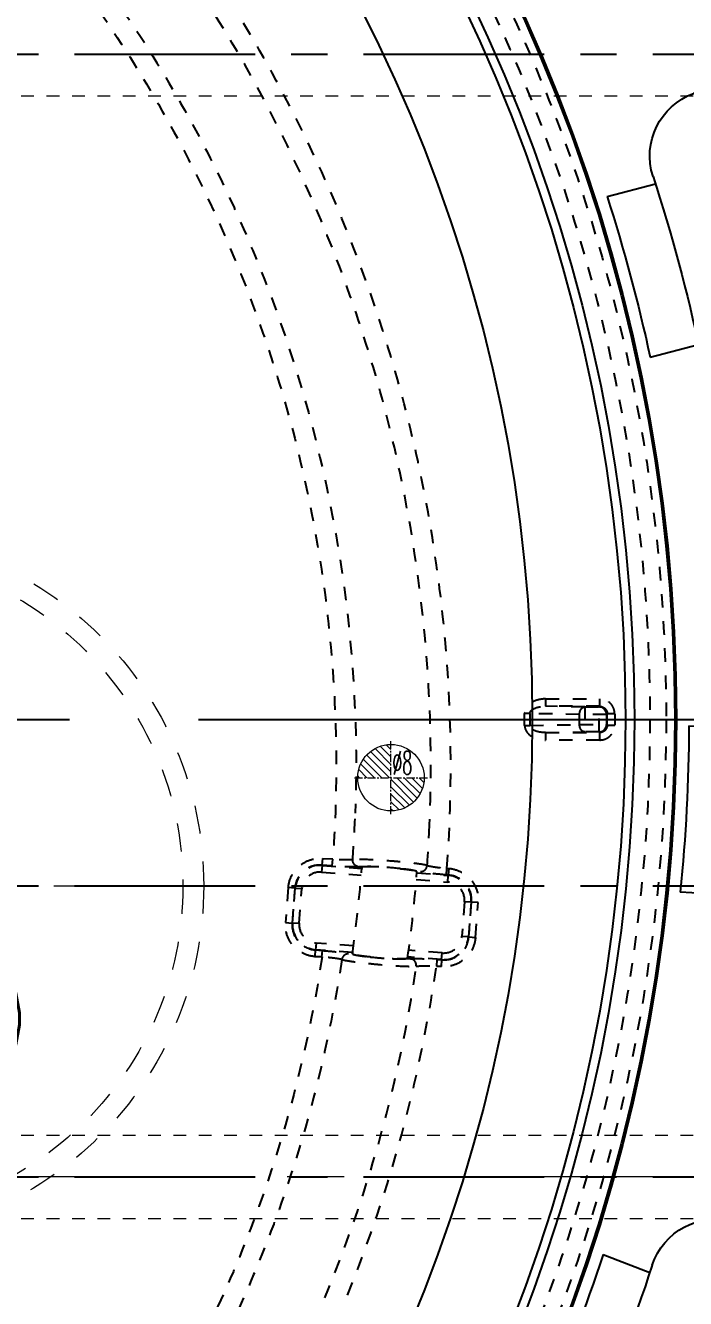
# Model space of a CAD drawing. Header units: millimetres. Extents: x 2673 to 5721, y -10743 to 3474.
# Drawn here: x 3932.2 to 4011.6, y -23 to 130.1 of the extents above; entities that cross this region are included whole.
import ezdxf
from ezdxf.enums import TextEntityAlignment as Align

# ---------------------------------------------------------------- set-up
doc = ezdxf.new("R2010")
doc.units = ezdxf.units.MM
doc.header["$LTSCALE"] = 16.335
doc.header["$PDMODE"] = 3
doc.header["$PDSIZE"] = 0.3125
doc.linetypes.add('CENTER', pattern=[0.6, 0.375, -0.075, 0.075, -0.075])
doc.linetypes.add('HIDDEN', pattern=[0.2, 0.1, -0.1])
doc.layers.get('0').update_dxf_attribs({"linetype": 'CONTINUOUS'})
doc.layers.get('Defpoints').update_dxf_attribs({"linetype": 'CONTINUOUS'})
for name, color, linetype, lineweight in [('cool', 153, 'HIDDEN', 9), ('epin', 13, 'CONTINUOUS', 9), ('moldbase', 7, 'CONTINUOUS', 20), ('sp', 193, 'CONTINUOUS', 9)]:
    doc.layers.add(name, color=color, linetype=linetype, lineweight=lineweight)
doc.layers.add('DEFAULT_2', color=8, linetype='HIDDEN')
doc.styles.get("Standard").update_dxf_attribs({"font": 'txt', "width": 0.8})
doc.styles.add('TXT', font='txt.shx', dxfattribs={"bigfont": 'gbcbig.shx'})
doc.styles.add('TXT05', font='txt.shx', dxfattribs={"width": 0.5, "bigfont": 'gbcbig.shx'})
doc.dimstyles.get("Standard").update_dxf_attribs({"dimtxt": 0.15625, "dimasz": 0.1875, "dimexe": 0.125, "dimexo": 0.0625, "dimtad": 0, "dimtih": 1, "dimtoh": 1, "dimdsep": 46, "dimtxsty": 'Standard', "dimcen": 0.09, "dimadec": 0, "dimazin": 0, "dimtp": 0.01, "dimtm": 0.01, "dimtfac": 1, "dimtofl": 0, "dimtmove": 0, "dimatfit": 3, "dimfxl": 0, "dimtolj": 1, "dimarcsym": 0})

# ---------------------------------------------------------------- blocks, each defined once
blk = doc.blocks.new('*D84')
at = {"color": 4, "lineweight": -2}
blk.add_line((3976.43, 186.47), (3970.25, 181.4), dxfattribs=at)
at = {"color": 4}
blk.add_solid([(3969.41, 182.43), (3971.1, 180.37), (3964.07, 176.32)], dxfattribs=at)
at = {"layer": 'Defpoints', "color": 0}
for p in [(3964.07, 176.32), (3648.27, -83.02)]:
    blk.add_point(p, dxfattribs=at)
at = {"color": 6, "insert": (3998.07, 204.24), "char_height": 12, "attachment_point": 5, "rotation": 39.3934}
blk.add_mtext('\\A1;∅408.64', dxfattribs=at)
blk = doc.blocks.new('03')
for p, q in [((3591.12, 133.1), (3604.02, 127.63)), ((3578.44, 94.07), (3592.09, 90.92))]:
    blk.add_line(p, q)
at = {"color": 7, "linetype": 'Continuous'}
for p, q in [((3613.75, 114.69), (3608.04, 116.54)), ((3607.57, 95.67), (3601.86, 97.52))]:
    blk.add_line(p, q, dxfattribs=at)
for centre, start, end in [((3588, 125.74), 67, 158.9226), ((3600.89, 120.26), 339.0451, 67), ((3580.24, 101.86), 165.0774, 257), ((3593.89, 98.71), 257, 344.9549)]:
    blk.add_arc(centre, 8, start, end)
for radius, start, end in [(241.82, 158.9226, 165.0774), (211.82, 159.0451, 164.9549), (205.82, 159.2151, 164.7849)]:
    blk.add_arc((3806.17, 41.65), radius, start, end, dxfattribs=at)
blk = doc.blocks.new('sp_80_th', base_point=(180.03, -1065.14))
at = {"layer": 'sp', "color": 1, "linetype": 'CENTER', "ltscale": 2.643404}
for p, q in [((180.03, -1111.89), (180.03, -1018.39)), ((133.28, -1065.14), (226.78, -1065.14))]:
    blk.add_line(p, q, dxfattribs=at)
at = {"layer": 'sp', "linetype": 'HIDDEN', "ltscale": 2.073258}
for radius in [42.5, 40]:
    blk.add_circle((180.03, -1065.14), radius, dxfattribs=at)
at = {"layer": 'sp', "color": 6, "style": 'TXT'}
blk.add_text('SP%%c80', height=10, dxfattribs=at).set_placement((180.03, -1081.14), align=Align.MIDDLE)
blk = doc.blocks.new('1')
at = {"color": 1, "linetype": 'CENTER', "ltscale": 3.545271}
blk.add_line((3521.17, -188.35), (4091.17, -188.35), dxfattribs=at)
at = {"layer": 'cool', "ltscale": 0.932966}
for p, q in [((3535.5, -183.35), (4076.84, -183.35)), ((3535.5, -193.35), (4076.84, -193.35))]:
    blk.add_line(p, q, dxfattribs=at)
blk = doc.blocks.new('05')
for p in [(0, 315), (0, 180)]:
    blk.add_blockref('1', p)
blk = doc.blocks.new('epin_ejp_8')
at = {"layer": 'epin', "ltscale": 0.5}
h = blk.add_hatch(dxfattribs=at)
h.set_pattern_fill('_ANSI31', color=123, scale=0.2, angle=90, style=0)
h.set_pattern_definition([(135, (-3069.6252, 813.4417), (-0.4490128, -0.4490128), [])])
h.paths.add_polyline_path([(0, 4, 0.414214), (-4, 0), (0, 0)])
h.paths.add_polyline_path([(4, 0), (0, 0), (0, -4, 0.414214)])
at = {"layer": 'epin', "color": 1, "linetype": 'CENTER', "ltscale": 0.16}
for p, q in [((0, -4.4), (0, 4.4)), ((-4.4, 0), (4.4, 0))]:
    blk.add_line(p, q, dxfattribs=at)
at = {"layer": 'epin', "ltscale": 0.5}
blk.add_circle((0, 0), 4, dxfattribs=at)
at = {"layer": 'epin', "color": 6, "ltscale": 0.5, "style": 'TXT05', "width": 0.5}
blk.add_text('%%c8', height=2.8, dxfattribs=at).set_placement((0.16, 0.4))
blk = doc.blocks.new('7')
at = {"layer": 'epin'}
blk.add_blockref('epin_ejp_8', (170, 2085.41), dxfattribs=at)

msp = doc.modelspace()

# ---------------------------------------------------------------- linework, layer by layer
at = {"color": 1, "linetype": 'CENTER', "ltscale": 12.63858}
msp.add_line((3581.422, 46.65), (4030.921, 46.65), dxfattribs=at)
at = {"color": 1, "linetype": 'CENTER', "ltscale": 3.545271}
msp.add_line((3521.172, 26.65), (4091.172, 26.65), dxfattribs=at)
at = {"color": 7, "linetype": 'Continuous'}
for radius in [204.318, 204.112, 199.261, 198.191, 186.993]:
    msp.add_circle((3806.172, 46.65), radius, dxfattribs=at)
at = {"layer": 'DEFAULT_2', "color": 8, "linetype": 'HIDDEN'}
for p, q in [((3994.759, 49.125), (4001.275, 49.125)), ((3994.759, 49.125), (3994.759, 48.231)), ((4001.275, 48.231), (4001.275, 49.125)), ((4001.275, 48.231), (3994.759, 48.231)), ((3999.469, 48.15), (3994.759, 48.231)), ((3999.469, 48.15), (4001.194, 48.15)), ((3999.469, 48.15), (3999.469, 45.15)), ((4001.194, 48.15), (4001.275, 48.231)), ((4001.194, 45.15), (4001.194, 48.15)), ((3992.24, 45.921), (3992.24, 47.38)), ((3992.867, 47.359), (3992.24, 47.359)), ((3992.24, 45.941), (3992.867, 45.941)), ((3998.842, 47.257), (3992.867, 47.359)), ((3992.867, 47.359), (3992.867, 45.941)), ((3992.867, 45.941), (3998.842, 46.044)), ((4002.088, 47.257), (3998.842, 47.257)), ((3998.842, 46.044), (3998.842, 47.257)), ((3998.842, 46.044), (4002.088, 46.044)), ((4002.169, 47.337), (4002.088, 47.257)), ((4002.088, 47.257), (4002.088, 46.044)), ((4002.088, 46.044), (4002.169, 45.963)), ((4003.063, 47.337), (4002.169, 47.337)), ((4002.169, 45.963), (4002.169, 47.337)), ((4002.169, 45.963), (4003.063, 45.963)), ((4003.063, 47.337), (4003.063, 45.963)), ((3994.759, 45.069), (3999.469, 45.15)), ((3994.759, 45.069), (4001.275, 45.069)), ((3994.759, 45.069), (3994.759, 44.176)), ((4001.194, 45.15), (3999.469, 45.15)), ((4001.275, 45.069), (4001.194, 45.15)), ((4001.275, 44.176), (4001.275, 45.069)), ((4001.275, 44.176), (3994.759, 44.176)), ((3967.902, 29.1), (3967.839, 28.3)), ((3967.932, 29.938), (3967.869, 29.139)), ((3969.118, 29.04), (3967.869, 29.139)), ((3967.869, 29.139), (3967.902, 29.1)), ((3967.902, 29.1), (3972.666, 28.724)), ((3967.932, 29.914), (3969.181, 29.889)), ((3969.117, 29.04), (3969.18, 29.84)), ((3967.839, 28.3), (3972.602, 27.925)), ((3972.677, 28.866), (3972.666, 28.724)), ((3979.286, 28.203), (3979.297, 28.344)), ((3979.286, 28.203), (3983.057, 27.906)), ((3983.096, 27.939), (3982.842, 27.959)), ((3982.843, 27.959), (3982.906, 28.759)), ((3982.906, 28.749), (3983.117, 28.749)), ((3982.994, 27.106), (3983.057, 27.906)), ((3983.057, 27.906), (3983.096, 27.939)), ((3983.096, 27.939), (3983.159, 28.739)), ((3963.833, 26.438), (3963.502, 22.238)), ((3964.633, 26.375), (3963.833, 26.438)), ((3964.633, 26.375), (3964.302, 22.175)), ((3964.341, 22.208), (3964.666, 26.336)), ((3964.666, 26.336), (3964.633, 26.375)), ((3965.466, 26.273), (3964.666, 26.336)), ((3965.141, 22.145), (3965.466, 26.273)), ((3979.222, 27.403), (3982.994, 27.106)), ((3985.021, 24.733), (3984.696, 20.604)), ((3985.821, 24.67), (3985.021, 24.733)), ((3985.821, 24.67), (3985.495, 20.541)), ((3985.529, 20.502), (3985.859, 24.703)), ((3985.859, 24.703), (3985.821, 24.67)), ((3986.659, 24.64), (3985.859, 24.703)), ((3986.328, 20.439), (3986.659, 24.64)), ((3963.502, 22.238), (3964.302, 22.175)), ((3964.302, 22.175), (3964.341, 22.208)), ((3964.341, 22.208), (3965.141, 22.145)), ((3984.696, 20.604), (3985.495, 20.541)), ((3985.495, 20.541), (3985.529, 20.502)), ((3985.529, 20.502), (3986.328, 20.439)), ((3967.066, 18.939), (3967.003, 18.139)), ((3967.104, 18.972), (3967.066, 18.939)), ((3967.066, 18.939), (3967.943, 18.869)), ((3967.167, 19.772), (3967.104, 18.972)), ((3971.557, 18.621), (3967.104, 18.972)), ((3971.668, 19.417), (3967.167, 19.772)), ((3967.881, 18.069), (3967.944, 18.869)), ((3971.557, 18.621), (3971.537, 18.48)), ((3982.322, 18.578), (3978.298, 18.895)), ((3982.259, 17.778), (3982.322, 18.578)), ((3967.887, 18.104), (3967.001, 18.104)), ((3978.169, 17.958), (3978.189, 18.098)), ((3982.259, 17.778), (3978.189, 18.098)), ((3982.229, 16.951), (3981.632, 16.962)), ((3981.7, 17.786), (3981.637, 16.986)), ((3981.699, 17.786), (3982.292, 17.739)), ((3982.229, 16.939), (3982.292, 17.739)), ((3982.292, 17.739), (3982.259, 17.778))]:
    msp.add_line(p, q, dxfattribs=at)
for radius in [203.079, 201.12]:
    msp.add_circle((3806.172, 46.65), radius, dxfattribs=at)
for centre, radius, start, end in [((4001.194, 47.257), 0.894, 0.0034, 89.9966), ((4001.194, 46.044), 0.894, 270.00332, 359.99668), ((3812.544, 41.151), 159.439, 355.91733, 357.92604), ((3811.703, 41.241), 169.263, 355.88837, 357.22621), ((3967.629, 26.143), 3.004, 85.40955, 175.58111), ((3967.669, 26.097), 3.012, 85.58471, 175.43408), ((3967.664, 26.102), 2.205, 85.43976, 175.55101), ((3813.695, 41.072), 159.45, 351.85469, 355.60981), ((3972.654, -13.697), 42.667, 83.76688, 87.21965), ((3813.707, 41.071), 166.078, 352.0001, 355.60516), ((3982.817, 24.903), 3.012, 355.58471, 85.43406), ((3982.864, 24.943), 3.004, 355.40955, 85.58111), ((3982.823, 24.908), 2.205, 355.43976, 85.55101), ((3967.297, 21.934), 3.004, 175.40955, 265.58111), ((3967.311, 21.981), 2.979, 175.635, 187.78085), ((3967.344, 21.974), 3.012, 187.56592, 265.44048), ((3967.338, 21.969), 2.205, 175.43976, 265.55101), ((3982.533, 20.734), 3.004, 265.40955, 355.58111), ((3982.498, 20.775), 2.205, 265.43976, 355.55101), ((3982.493, 20.781), 3.012, 277.56594, 355.44046), ((3982.486, 20.748), 2.979, 265.635, 277.78085)]:
    msp.add_arc(centre, radius, start, end, dxfattribs=at)
for points, knots in [([(3982.904, 28.749), (3983.3, 34.177), (3983.577, 45.089), (3982.403, 61.454), (3979.686, 77.648), (3974.035, 98.759), (3965.412, 118.988), (3954.07, 137.731), (3944.25, 151.005), (3933.224, 163.301), (3921.112, 174.517), (3908.011, 184.569), (3889.402, 196.296), (3864.241, 207.68), (3842.79, 212.991), (3831.937, 214.661)], [0, 0, 0, 0, 0.0620818, 0.1242949, 0.1868949, 0.2490922, 0.3733211, 0.4359918, 0.4987321, 0.5613895, 0.6241212, 0.6867698, 0.7494922, 0.8747321, 1, 1, 1, 1]), ([(3980.768, 33.05), (3981.023, 38.313), (3981.037, 48.898), (3979.55, 64.73), (3976.602, 80.367), (3970.746, 100.721), (3962.075, 120.191), (3950.832, 138.218), (3941.16, 150.973), (3930.349, 162.782), (3918.516, 173.555), (3905.746, 183.213), (3887.642, 194.487), (3863.212, 205.454), (3842.414, 210.609), (3831.89, 212.247)], [0, 0, 0, 0, 0.0620079, 0.1243126, 0.1868475, 0.2489387, 0.3732393, 0.4359254, 0.4986477, 0.5613029, 0.6240344, 0.6866845, 0.7494177, 0.874684, 1, 1, 1, 1]), ([(3830.974, 203.302), (3835.881, 202.526), (3845.637, 200.55), (3859.984, 196.289), (3873.932, 190.762), (3887.349, 184.054), (3900.091, 176.196), (3912.074, 167.203), (3923.236, 157.166), (3933.444, 146.163), (3942.598, 134.316), (3950.647, 121.665), (3957.51, 108.307), (3964.995, 89.76), (3971.069, 65.413), (3972.24, 45.363), (3971.878, 35.381)], [0, 0, 0, 0, 0.0622256, 0.1245106, 0.1872328, 0.2499287, 0.3121803, 0.3744974, 0.4373619, 0.4999634, 0.5622464, 0.6246531, 0.6875294, 0.7501047, 0.8748861, 1, 1, 1, 1]), ([(3830.613, 200.936), (3835.565, 200.152), (3845.412, 198.146), (3859.88, 193.797), (3873.929, 188.146), (3887.417, 181.279), (3900.197, 173.224), (3912.185, 164.003), (3923.308, 153.723), (3933.42, 142.46), (3942.437, 130.341), (3952.897, 113.119), (3960.897, 94.493), (3966.15, 75.013), (3968.685, 60.084), (3969.785, 44.979), (3969.545, 34.897), (3969.184, 29.889)], [0, 0, 0, 0, 0.0622507, 0.1245777, 0.1873347, 0.2500123, 0.3122468, 0.3746376, 0.4375296, 0.5000422, 0.5623076, 0.6247986, 0.7499483, 0.8122214, 0.8750211, 0.9376537, 1, 1, 1, 1]), ([(3994.759, 49.125), (3994.479, 49.121), (3993.917, 49.063), (3993.124, 48.757), (3992.461, 48.216), (3992.242, 47.657), (3992.24, 47.38)], [0, 0, 0, 0, 0.2507861, 0.50143, 0.7514813, 1, 1, 1, 1]), ([(4003.063, 47.337), (4003.058, 47.57), (4002.972, 48.04), (4002.571, 48.634), (4001.978, 49.034), (4001.508, 49.12), (4001.275, 49.125)], [0, 0, 0, 0, 0.2500279, 0.5000001, 0.7499723, 1, 1, 1, 1]), ([(3992.867, 47.359), (3992.866, 47.481), (3992.967, 47.678), (3993.189, 47.862), (3993.524, 48.048), (3994.057, 48.194), (3994.515, 48.233), (3994.759, 48.231)], [0, 0, 0, 0, 0.1638502, 0.2666098, 0.3865915, 0.6735051, 1, 1, 1, 1]), ([(3998.842, 47.257), (3998.843, 47.371), (3998.875, 47.593), (3999.006, 47.884), (3999.209, 48.091), (3999.386, 48.149), (3999.469, 48.15)], [0, 0, 0, 0, 0.28774, 0.5560818, 0.7917462, 1, 1, 1, 1]), ([(3994.759, 45.069), (3994.515, 45.068), (3994.057, 45.107), (3993.524, 45.253), (3993.189, 45.439), (3992.967, 45.622), (3992.866, 45.819), (3992.867, 45.941)], [0, 0, 0, 0, 0.3264949, 0.6134085, 0.7333902, 0.8361498, 1, 1, 1, 1]), ([(3999.469, 45.15), (3999.386, 45.152), (3999.209, 45.209), (3999.006, 45.417), (3998.875, 45.708), (3998.843, 45.93), (3998.842, 46.044)], [0, 0, 0, 0, 0.2082538, 0.4439182, 0.71226, 1, 1, 1, 1]), ([(4001.275, 44.176), (4001.508, 44.18), (4001.978, 44.267), (4002.571, 44.667), (4002.972, 45.26), (4003.058, 45.731), (4003.063, 45.963)], [0, 0, 0, 0, 0.2500279, 0.5000001, 0.7499723, 1, 1, 1, 1]), ([(3992.24, 45.921), (3992.245, 45.643), (3992.46, 45.084), (3993.125, 44.544), (3993.917, 44.237), (3994.479, 44.18), (3994.759, 44.176)], [0, 0, 0, 0, 0.248528, 0.4986086, 0.7492236, 1, 1, 1, 1]), ([(3963.833, 26.438), (3963.873, 26.932), (3964.146, 27.917), (3965.094, 29.11), (3966.418, 29.867), (3967.44, 29.967), (3967.932, 29.914)], [0, 0, 0, 0, 0.250044, 0.5000004, 0.7501177, 1, 1, 1, 1]), ([(3971.578, 29.8), (3971.453, 29.778), (3971.138, 29.764), (3970.593, 29.762), (3969.92, 29.787), (3969.435, 29.82), (3969.181, 29.841)], [0, 0, 0, 0, 0.1584405, 0.392546, 0.6818654, 1, 1, 1, 1]), ([(3972.267, 28.946), (3972.076, 28.966), (3971.692, 29.183), (3971.568, 29.599), (3971.578, 29.799)], [0, 0, 0, 0, 0.4893936, 1, 1, 1, 1]), ([(3980.53, 29.105), (3980.301, 29.16), (3979.722, 29.255), (3978.71, 29.387), (3977.455, 29.518), (3975.638, 29.674), (3973.901, 29.784), (3972.402, 29.822), (3971.814, 29.818), (3971.578, 29.799)], [0, 0, 0, 0, 0.0787725, 0.1954811, 0.3405128, 0.4997343, 0.8041985, 0.9209201, 1, 1, 1, 1]), ([(3979.716, 28.359), (3979.909, 28.349), (3980.326, 28.506), (3980.512, 28.903), (3980.531, 29.105)], [0, 0, 0, 0, 0.4893402, 1, 1, 1, 1]), ([(3980.531, 29.105), (3980.652, 29.064), (3980.96, 28.997), (3981.75, 28.867), (3982.422, 28.797), (3982.906, 28.759)], [0, 0, 0, 0, 0.1589259, 0.39322, 1, 1, 1, 1]), ([(3972.267, 28.946), (3972.103, 28.928), (3971.691, 28.917), (3970.64, 28.935), (3969.756, 28.99), (3969.118, 29.04)], [0, 0, 0, 0, 0.1574191, 0.3915033, 1, 1, 1, 1]), ([(3972.267, 28.946), (3972.4, 28.96), (3972.72, 28.974), (3973.539, 28.976), (3974.225, 28.946), (3974.723, 28.92)], [0, 0, 0, 0, 0.1626104, 0.3909032, 1, 1, 1, 1]), ([(3974.723, 28.92), (3974.446, 28.933), (3974.051, 28.949), (3973.557, 28.955), (3973.259, 28.952), (3973.023, 28.943), (3972.841, 28.926), (3972.741, 28.909), (3972.679, 28.882), (3972.677, 28.866)], [0, 0, 0, 0, 0.4035735, 0.5744107, 0.7196127, 0.8363139, 0.9223159, 0.9761792, 1, 1, 1, 1]), ([(3977.287, 28.717), (3977.783, 28.666), (3978.464, 28.588), (3979.273, 28.458), (3979.587, 28.393), (3979.715, 28.359)], [0, 0, 0, 0, 0.6088239, 0.8371282, 1, 1, 1, 1]), ([(3979.297, 28.344), (3979.298, 28.361), (3979.241, 28.397), (3979.144, 28.429), (3978.968, 28.475), (3978.736, 28.521), (3978.443, 28.57), (3977.954, 28.641), (3977.562, 28.688), (3977.287, 28.717)], [0, 0, 0, 0, 0.023878, 0.0777963, 0.1638115, 0.2804976, 0.4256702, 0.5964781, 1, 1, 1, 1]), ([(3982.842, 27.959), (3982.205, 28.009), (3981.322, 28.093), (3980.281, 28.241), (3979.875, 28.316), (3979.715, 28.359)], [0, 0, 0, 0, 0.6083451, 0.8424256, 1, 1, 1, 1]), ([(3983.117, 28.749), (3983.615, 28.705), (3984.608, 28.443), (3985.821, 27.496), (3986.579, 26.16), (3986.697, 25.138), (3986.659, 24.64)], [0, 0, 0, 0, 0.250069, 0.5000597, 0.7500148, 1, 1, 1, 1]), ([(3967.004, 18.138), (3966.51, 18.179), (3965.525, 18.452), (3964.328, 19.398), (3963.581, 20.728), (3963.464, 21.743), (3963.502, 22.238)], [0, 0, 0, 0, 0.2500123, 0.5000033, 0.7499902, 1, 1, 1, 1]), ([(3986.328, 20.439), (3986.288, 19.945), (3986.015, 18.961), (3985.068, 17.766), (3983.741, 17.014), (3982.723, 16.906), (3982.229, 16.951)], [0, 0, 0, 0, 0.2500267, 0.5000006, 0.750049, 1, 1, 1, 1]), ([(3967.943, 18.869), (3968.581, 18.819), (3969.463, 18.735), (3970.503, 18.588), (3970.908, 18.513), (3971.068, 18.47)], [0, 0, 0, 0, 0.6089122, 0.8429654, 1, 1, 1, 1]), ([(3971.068, 18.47), (3970.882, 18.479), (3970.485, 18.338), (3970.29, 17.971), (3970.259, 17.781)], [0, 0, 0, 0, 0.4896704, 1, 1, 1, 1]), ([(3973.723, 18.088), (3973.179, 18.142), (3972.432, 18.224), (3971.548, 18.363), (3971.206, 18.432), (3971.068, 18.47)], [0, 0, 0, 0, 0.6106482, 0.8393521, 1, 1, 1, 1]), ([(3971.537, 18.48), (3971.534, 18.463), (3971.598, 18.424), (3971.701, 18.391), (3971.894, 18.342), (3972.148, 18.294), (3972.469, 18.242), (3973, 18.168), (3973.425, 18.119), (3973.723, 18.088)], [0, 0, 0, 0, 0.0230189, 0.0767592, 0.1631291, 0.2805517, 0.4266487, 0.598119, 1, 1, 1, 1]), ([(3791.586, -122.005), (3796.952, -123.035), (3807.778, -124.532), (3824.17, -125.054), (3840.566, -123.883), (3862.202, -120.048), (3888.301, -111.098), (3916.721, -94.261), (3941.199, -72.081), (3960.822, -45.423), (3974.82, -15.392), (3980.07, 6.096), (3981.63, 16.963)], [0, 0, 0, 0, 0.062364, 0.124464, 0.1868853, 0.2496258, 0.3748997, 0.4993911, 0.6241561, 0.7494086, 0.8746915, 1, 1, 1, 1]), ([(3793.903, -120.004), (3799.148, -120.944), (3809.728, -122.278), (3825.736, -122.615), (3841.738, -121.312), (3862.836, -117.377), (3888.252, -108.443), (3915.913, -91.84), (3939.738, -70.079), (3958.853, -43.989), (3972.515, -14.638), (3977.67, 6.354), (3979.216, 16.973)], [0, 0, 0, 0, 0.0622575, 0.1243398, 0.1867731, 0.2495035, 0.3747453, 0.4991934, 0.6240031, 0.7492877, 0.8746208, 1, 1, 1, 1]), ([(3967.886, 18.104), (3966.411, 8.208), (3962.755, -6.445), (3955.162, -24.94), (3948.116, -38.198), (3939.809, -50.708), (3930.312, -62.324), (3919.714, -72.944), (3908.096, -82.457), (3895.586, -90.765), (3882.31, -97.742), (3868.375, -103.358), (3853.932, -107.508), (3839.159, -110.17), (3819.224, -111.63), (3804.149, -110.389), (3794.328, -108.516)], [0, 0, 0, 0, 0.1251896, 0.1874093, 0.2498719, 0.3127157, 0.3750044, 0.4372941, 0.5001206, 0.5625706, 0.6248553, 0.6874531, 0.7502162, 0.8125545, 0.8749091, 1, 1, 1, 1]), ([(3970.258, 17.78), (3968.784, 7.875), (3965.149, -6.792), (3957.619, -25.329), (3950.636, -38.635), (3942.402, -51.213), (3932.989, -62.919), (3922.484, -73.651), (3910.956, -83.303), (3898.535, -91.781), (3885.341, -98.956), (3871.479, -104.797), (3857.084, -109.204), (3842.338, -112.148), (3827.363, -113.559), (3812.313, -113.424), (3802.315, -112.308), (3797.373, -111.49)], [0, 0, 0, 0, 0.1250942, 0.1872706, 0.249665, 0.3124852, 0.3747821, 0.4370044, 0.49979, 0.5622864, 0.6245502, 0.6870911, 0.7498723, 0.8122988, 0.8746, 0.9374322, 1, 1, 1, 1]), ([(3970.258, 17.781), (3970.137, 17.817), (3969.829, 17.879), (3969.037, 17.989), (3968.366, 18.043), (3967.881, 18.069)], [0, 0, 0, 0, 0.158584, 0.3922963, 1, 1, 1, 1]), ([(3970.259, 17.781), (3970.487, 17.723), (3971.066, 17.621), (3972.077, 17.475), (3973.333, 17.328), (3975.15, 17.148), (3976.888, 17.016), (3978.388, 16.96), (3978.978, 16.957), (3979.216, 16.973)], [0, 0, 0, 0, 0.078557, 0.1953457, 0.3405048, 0.4997081, 0.8037828, 0.9205637, 1, 1, 1, 1]), ([(3973.723, 18.088), (3974.381, 18.02), (3975.248, 17.948), (3976.116, 17.904), (3976.324, 17.895)], [0, 0, 0, 0, 0.7602134, 1, 1, 1, 1]), ([(3976.322, 17.895), (3976.573, 17.884), (3976.93, 17.873), (3977.376, 17.869), (3977.644, 17.874), (3977.856, 17.884), (3978.018, 17.901), (3978.111, 17.918), (3978.167, 17.942), (3978.169, 17.958)], [0, 0, 0, 0, 0.4045721, 0.575032, 0.7191856, 0.834961, 0.9205618, 0.9750029, 1, 1, 1, 1]), ([(3978.533, 17.881), (3978.244, 17.851), (3977.505, 17.85), (3976.769, 17.874), (3976.322, 17.895)], [0, 0, 0, 0, 0.3939103, 1, 1, 1, 1]), ([(3978.533, 17.881), (3978.699, 17.898), (3979.115, 17.909), (3980.171, 17.891), (3981.06, 17.836), (3981.699, 17.786)], [0, 0, 0, 0, 0.1584153, 0.3926818, 1, 1, 1, 1]), ([(3979.216, 16.973), (3979.228, 17.076), (3979.207, 17.293), (3979.038, 17.678), (3978.732, 17.86), (3978.533, 17.881)], [0, 0, 0, 0, 0.2504495, 0.5150135, 1, 1, 1, 1]), ([(3979.216, 16.973), (3979.344, 16.996), (3979.664, 17.02), (3980.47, 17.039), (3981.147, 17.014), (3981.633, 16.986)], [0, 0, 0, 0, 0.1621274, 0.3958664, 1, 1, 1, 1])]:
    msp.add_open_spline(points, degree=3, knots=knots, dxfattribs=at)
for points in [[(4001.275, 48.231), (4001.503, 48.231), (4001.974, 48.036), (4002.169, 47.565), (4002.169, 47.337)], [(4002.169, 45.963), (4002.169, 45.736), (4001.974, 45.265), (4001.503, 45.069), (4001.275, 45.069)]]:
    msp.add_open_spline(points, degree=3, dxfattribs=at)
at = {"layer": 'moldbase', "color": 1, "linetype": 'CENTER', "ltscale": 5.597796}
msp.add_line((4231.172, -8.35), (3381.172, -8.35), dxfattribs=at)

# ---------------------------------------------------------------- block references
for name, p in [('7', (3806.172, -2045.761)), ('05', (0, 0))]:
    msp.add_blockref(name, p)
at = {"xscale": -1}
for p, rotation in [((7604.948, -194.143), 356.9999999999993), ((7344.613, -1356.244), 339.0000000000045), ((6737.911, -2381.02), 321.0000000000058)]:
    msp.add_blockref('03', p, dxfattribs=dict(at, rotation=rotation))
at = {"layer": 'sp'}
msp.add_blockref('sp_80_th', (3911.172, 26.65), dxfattribs=at)

# ---------------------------------------------------------------- dimensions: what is measured, and where the dimension line sits
dim = msp.add_diameter_dim_2p(p1=(3648.274, -83.018), p2=(3964.07, 176.319), dimstyle='Standard', override={"dimtxt": 12, "dimasz": 8, "dimexe": 0, "dimexo": 0, "dimgap": 0, "dimtih": 0, "dimtoh": 0, "dimzin": 0, "dimcen": 0, "dimclrd": 4, "dimclre": 4, "dimclrt": 6, "dimadec": 2, "dimtp": 0, "dimtm": 0, "dimtzin": 0})
dim.commit()
dim.dimension.update_dxf_attribs({"geometry": '*D84', "text_midpoint": (3998.073, 204.243)})

doc.saveas('drawing.dxf')
